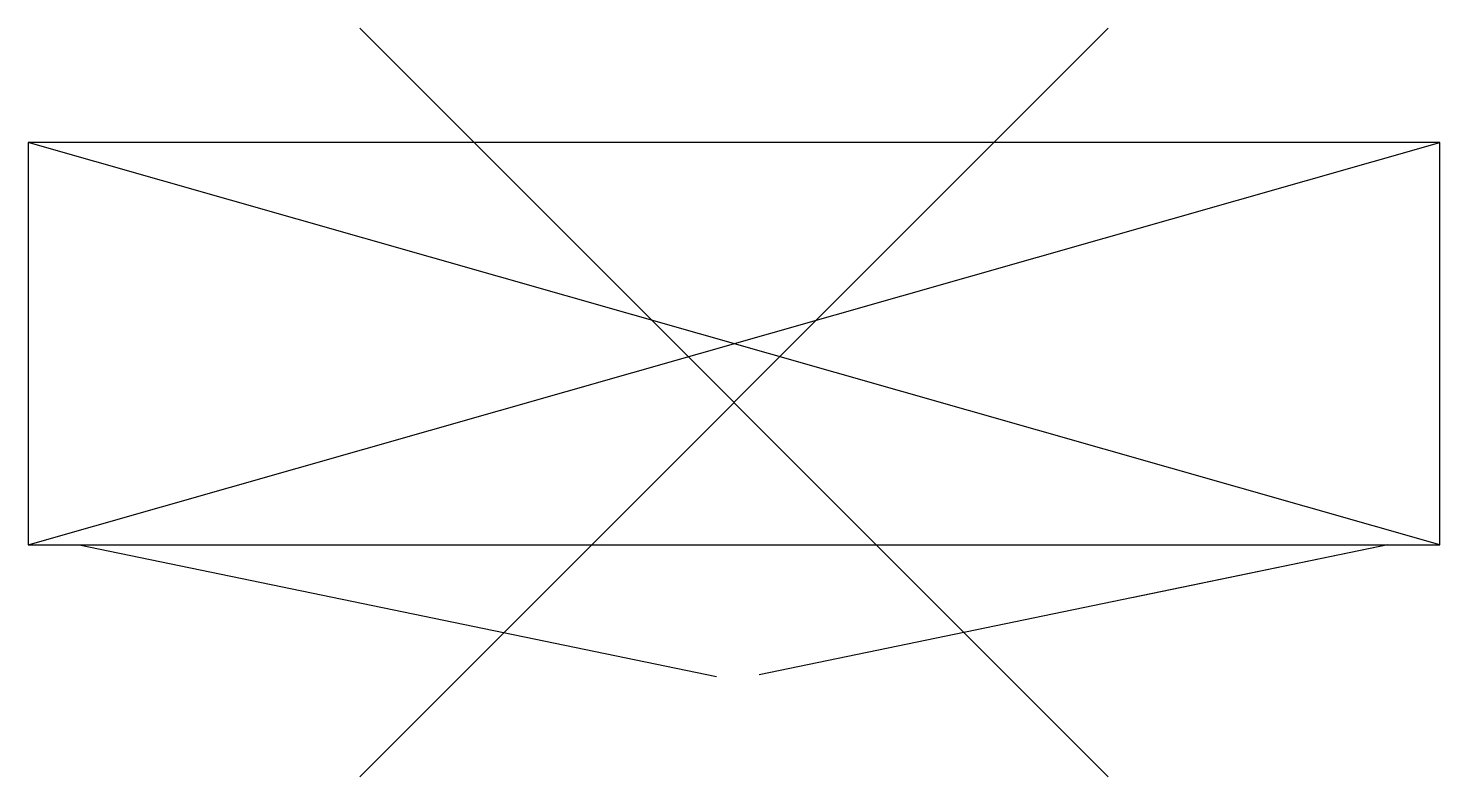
# Model space of a CAD drawing. Header units: metres. Extents: x -0.6 to 0.6, y -0.54 to 0.1.
import ezdxf

# ---------------------------------------------------------------- set-up
doc = ezdxf.new("R2010")
doc.units = ezdxf.units.M
doc.header["$MEASUREMENT"] = 0

msp = doc.modelspace()

# ---------------------------------------------------------------- linework, layer by layer
for p, q in [((0.3182, -0.5392), (-0.3182, 0.0972)), ((-0.3182, -0.5392), (0.3182, 0.0972)), ((0.6, 0), (-0.6, 0)), ((-0.6, 0), (-0.6, -0.342)), ((0.6, -0.342), (-0.6, 0)), ((-0.6, -0.342), (0.6, 0)), ((0.6, -0.342), (0.6, 0)), ((-0.6, -0.342), (0.6, -0.342)), ((-0.5566, -0.342), (-0.015, -0.4539)), ((0.5559, -0.3421), (0.0213, -0.4525)), ((0.5559, -0.3421), (0.3396, -0.3867))]:
    msp.add_line(p, q)

doc.saveas('drawing.dxf')
